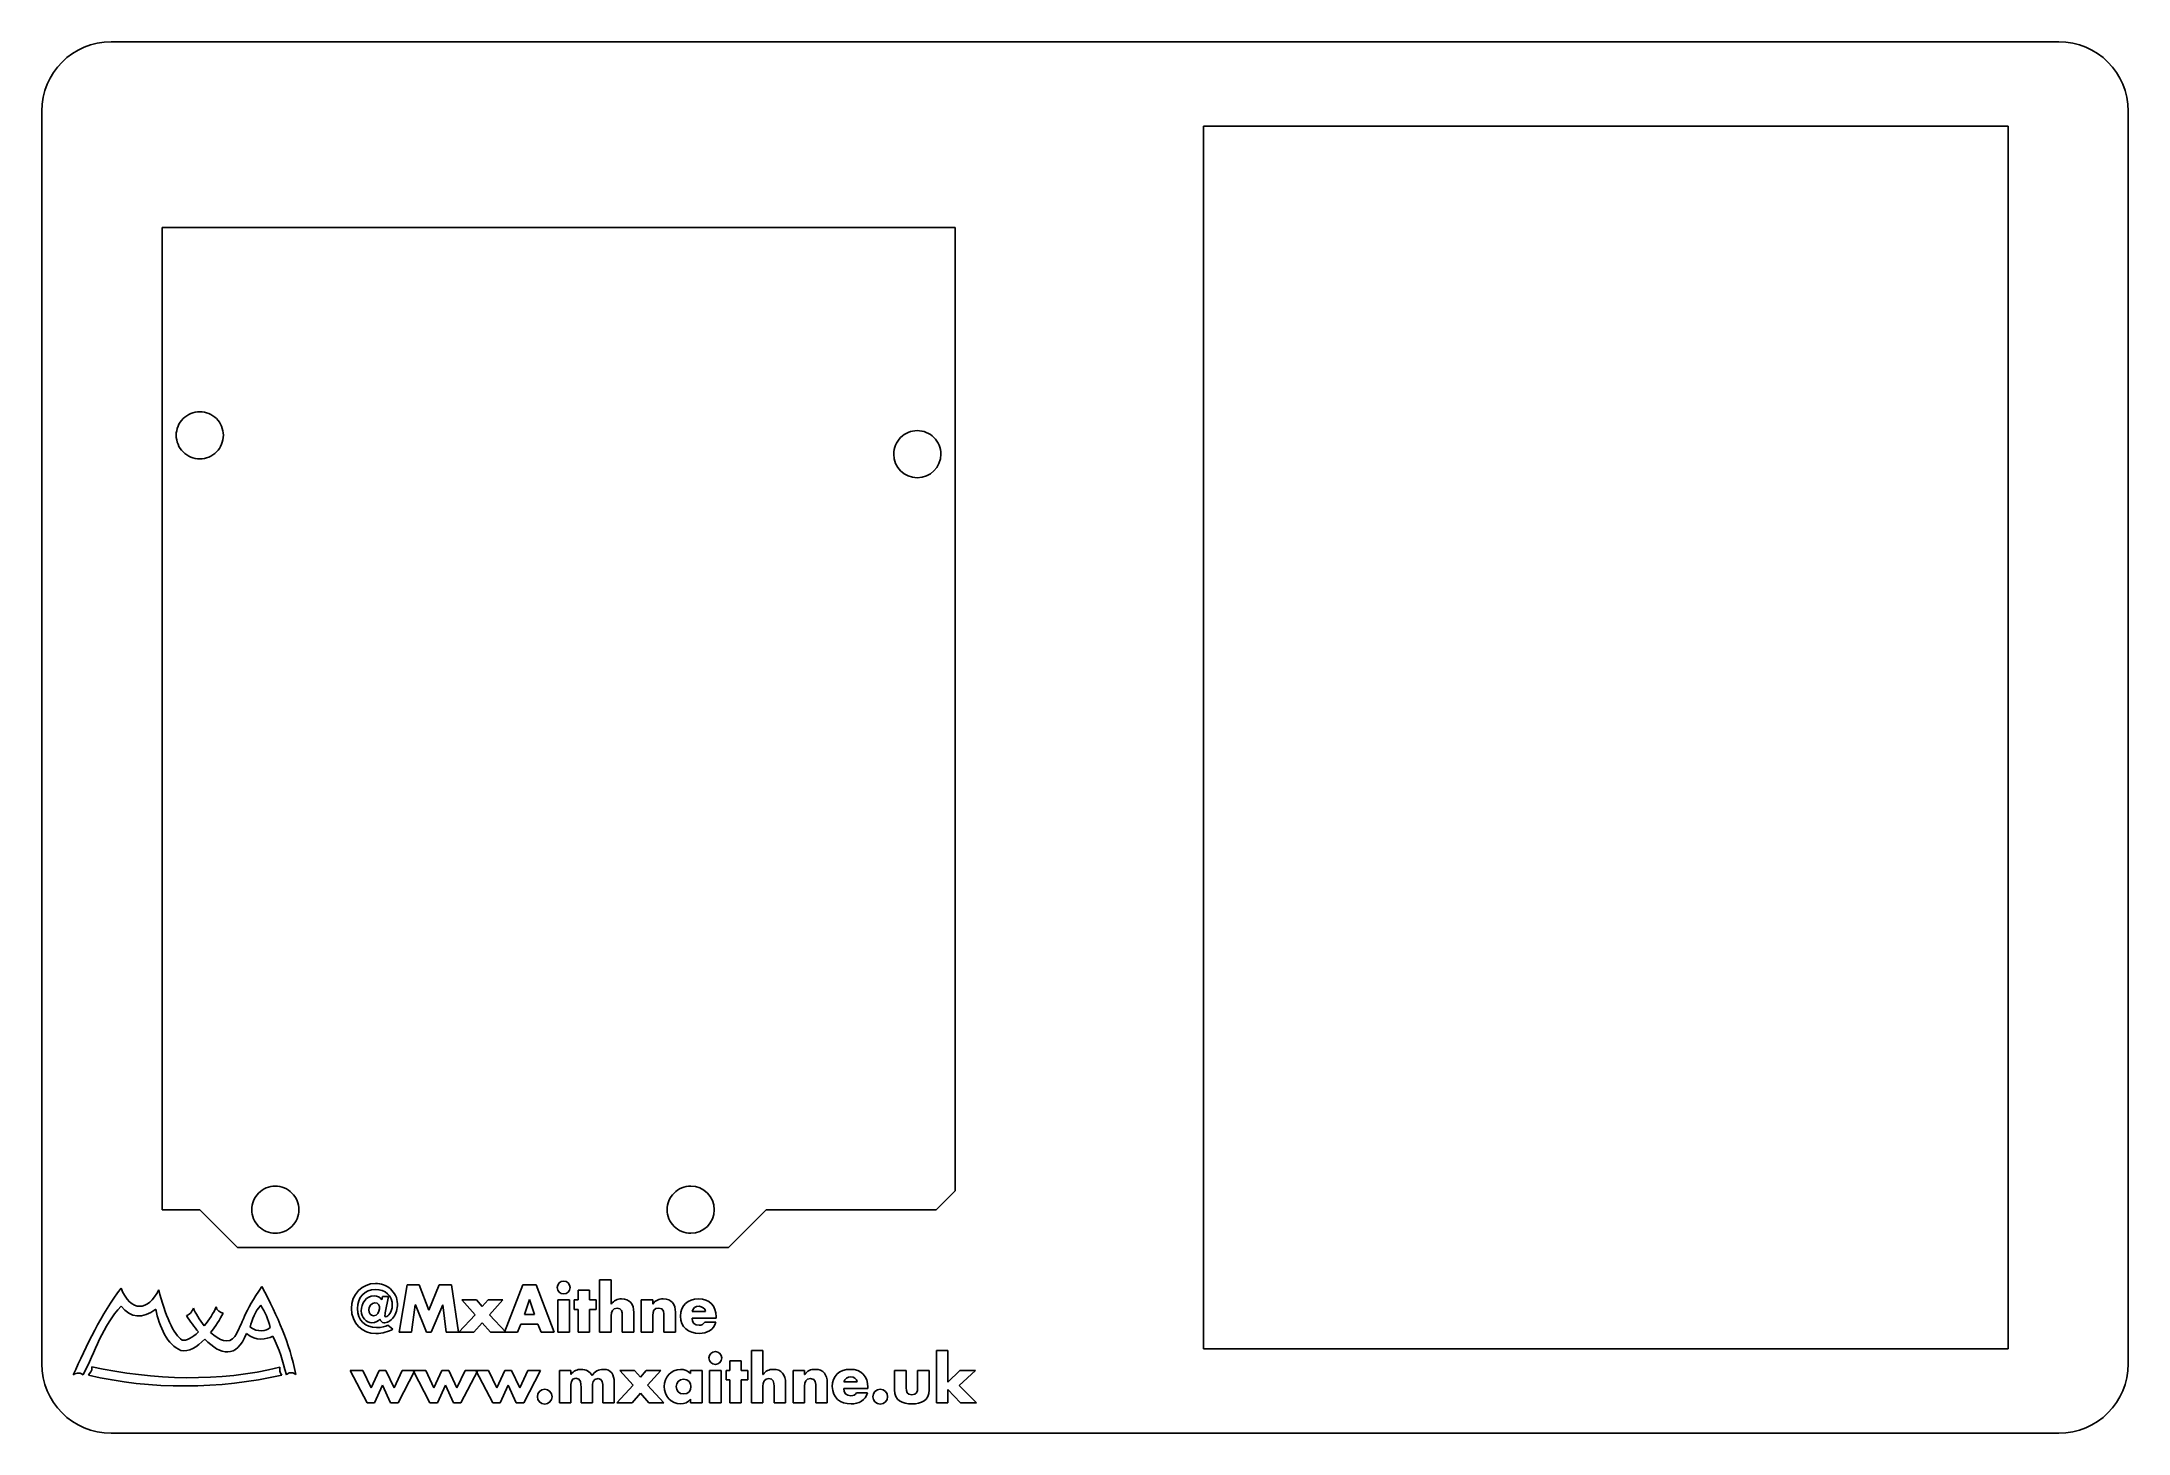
# Model space of a CAD drawing. Extents: x 0 to 140, y 0 to 93.
import ezdxf

# ---------------------------------------------------------------- set-up
doc = ezdxf.new("R2010")
doc.units = 0
doc.layers.add('Layer_1', color=7, linetype='CONTINUOUS')

msp = doc.modelspace()

# ---------------------------------------------------------------- linework, layer by layer
at = {"layer": 'Layer_1', "color": 6}
for p, q in [((4.808397, 93.486823), (135.492385, 93.486823)), ((4.808397, 93.486823), (4.808397, 93.486823)), ((0.141111, 4.80839), (0.141111, 88.819536)), ((140.159669, 88.819536), (140.159669, 4.80839)), ((135.492385, 0.141112), (4.808397, 0.141112))]:
    msp.add_line(p, q, dxfattribs=at)
at = {"layer": 'Layer_1', "color": 3}
for p, q in [((78.103552, 87.813956), (132.103551, 87.813956)), ((78.103552, 5.813948), (78.103552, 87.813956)), ((132.103551, 87.813956), (132.103551, 5.813948)), ((8.212904, 81.024776), (8.212904, 15.13728)), ((61.429736, 81.024776), (8.212904, 81.024776)), ((61.429742, 16.404345), (61.429736, 81.024776)), ((60.162677, 15.13728), (61.429742, 16.404345)), ((8.212904, 15.13728), (10.747034, 15.13728)), ((10.747034, 15.13728), (13.281164, 12.603142)), ((46.224938, 12.603142), (48.75907, 15.13728)), ((48.75907, 15.13728), (60.162677, 15.13728)), ((13.281164, 12.603142), (46.224938, 12.603142)), ((132.103551, 5.813948), (78.103552, 5.813948))]:
    msp.add_line(p, q, dxfattribs=at)
at = {"layer": 'Layer_1', "color": 5}
for p, q in [((10.747019, 65.505619), (10.747019, 65.505619)), ((58.895604, 64.238548), (58.895604, 64.238548)), ((15.815289, 13.555868), (15.815289, 13.555868)), ((43.690797, 13.555868), (43.690797, 13.555868))]:
    msp.add_line(p, q, dxfattribs=at)
at = {"layer": 'Layer_1', "color": 1}
for p, q in [((14.915461, 9.989824), (14.915461, 9.989824)), ((24.660252, 10.103822), (24.118385, 6.911889)), ((25.477285, 10.103822), (24.660252, 10.103822)), ((26.124985, 8.397789), (25.477285, 10.103822)), ((26.810785, 10.103822), (26.124985, 8.397789)), ((27.636285, 10.103822), (26.810785, 10.103822)), ((28.118885, 6.911889), (27.636285, 10.103822)), ((32.425509, 10.103822), (31.197842, 6.911889)), ((33.331442, 10.103822), (32.425509, 10.103822)), ((34.533709, 6.911889), (33.331442, 10.103822)), ((35.161301, 10.349355), (35.161301, 10.349355)), ((37.578997, 10.425555), (37.578997, 6.911889)), ((38.349463, 10.425555), (37.578997, 10.425555)), ((37.578997, 10.425555), (37.578997, 10.425555)), ((38.349463, 8.808422), (38.349463, 10.425555)), ((14.837748, 8.728912), (14.837748, 8.728912)), ((22.089626, 8.410489), (22.089626, 8.410489)), ((23.008259, 9.324889), (22.965926, 9.100522)), ((23.410426, 9.324889), (23.008259, 9.324889)), ((23.198759, 8.224222), (23.410426, 9.324889)), ((23.410426, 9.324889), (23.410426, 9.324889)), ((24.943885, 6.911889), (25.210585, 8.749155)), ((25.210585, 8.749155), (25.219052, 8.749155)), ((25.219052, 8.749155), (25.951419, 6.911889)), ((26.281619, 6.911889), (27.047852, 8.749155)), ((27.047852, 8.749155), (27.056319, 8.749155)), ((27.056319, 8.749155), (27.289152, 6.911889)), ((29.314472, 9.083589), (28.336572, 9.083589)), ((28.336572, 9.083589), (29.217105, 8.088755)), ((29.703938, 8.634855), (29.314472, 9.083589)), ((30.093405, 9.083589), (29.703938, 8.634855)), ((31.088238, 9.083589), (30.093405, 9.083589)), ((30.190772, 8.088755), (31.088238, 9.083589)), ((32.527109, 8.101455), (32.870009, 9.117455)), ((32.870009, 9.117455), (32.878476, 9.117455)), ((32.878476, 9.117455), (33.217142, 8.101455)), ((35.546534, 9.083589), (34.776067, 9.083589)), ((34.776067, 9.083589), (34.776067, 6.911889)), ((35.546534, 6.911889), (35.546534, 9.083589)), ((35.546534, 9.083589), (35.546534, 9.083589)), ((36.129608, 9.083589), (35.879841, 9.083589)), ((35.879841, 9.083589), (35.879841, 8.448589)), ((35.879841, 8.448589), (36.129608, 8.448589)), ((36.900075, 9.735522), (36.129608, 9.735522)), ((36.129608, 9.735522), (36.129608, 9.083589)), ((36.129608, 8.448589), (36.129608, 6.911889)), ((36.900075, 9.083589), (36.900075, 9.735522)), ((37.336108, 9.083589), (36.900075, 9.083589)), ((36.900075, 8.448589), (37.336108, 8.448589)), ((36.900075, 6.911889), (36.900075, 8.448589)), ((36.900075, 8.448589), (36.900075, 8.448589)), ((37.336108, 8.448589), (37.336108, 9.083589)), ((38.35793, 8.808422), (38.349463, 8.808422)), ((41.144124, 9.083589), (40.373657, 9.083589)), ((40.373657, 9.083589), (40.373657, 6.911889)), ((41.144124, 8.804189), (41.144124, 9.083589)), ((41.144124, 9.083589), (41.144124, 9.083589)), ((41.152591, 8.804189), (41.144124, 8.804189)), ((23.706759, 7.115089), (23.359626, 7.394489)), ((29.217105, 8.088755), (28.133372, 6.911889)), ((29.145138, 6.911889), (29.703938, 7.555355)), ((29.217105, 8.088755), (29.217105, 8.088755)), ((29.703938, 7.555355), (30.262738, 6.911889)), ((31.274505, 6.911889), (30.190772, 8.088755)), ((32.078376, 6.911889), (32.298509, 7.466455)), ((32.298509, 7.466455), (33.441509, 7.466455)), ((33.217142, 8.101455), (32.527109, 8.101455)), ((33.217142, 8.101455), (33.217142, 8.101455)), ((33.441509, 7.466455), (33.648942, 6.911889)), ((33.441509, 7.466455), (33.441509, 7.466455)), ((38.349463, 6.911889), (38.349463, 8.025255)), ((39.098763, 8.025255), (39.098763, 6.911889)), ((39.86923, 6.911889), (39.86923, 8.241155)), ((41.144124, 6.911889), (41.144124, 8.037955)), ((41.893424, 7.970222), (41.893424, 6.911889)), ((42.663891, 6.911889), (42.663891, 8.253855)), ((43.777918, 7.868622), (45.399284, 7.868622)), ((44.683851, 8.313122), (43.790618, 8.313122)), ((43.790618, 8.313122), (43.790618, 8.313122)), ((45.369651, 7.584989), (44.628818, 7.584989)), ((45.399284, 7.868622), (45.399284, 7.949055)), ((45.399284, 7.949055), (45.399284, 7.949055)), ((24.118385, 6.911889), (24.943885, 6.911889)), ((24.118385, 6.911889), (24.118385, 6.911889)), ((25.951419, 6.911889), (26.281619, 6.911889)), ((27.289152, 6.911889), (28.118885, 6.911889)), ((28.133372, 6.911889), (29.145138, 6.911889)), ((30.262738, 6.911889), (31.274505, 6.911889)), ((31.197842, 6.911889), (32.078376, 6.911889)), ((33.648942, 6.911889), (34.533709, 6.911889)), ((34.776067, 6.911889), (35.546534, 6.911889)), ((36.129608, 6.911889), (36.900075, 6.911889)), ((37.578997, 6.911889), (38.349463, 6.911889)), ((39.098763, 6.911889), (39.86923, 6.911889)), ((40.373657, 6.911889), (41.144124, 6.911889)), ((41.893424, 6.911889), (42.663891, 6.911889)), ((45.347759, 5.622133), (45.347759, 5.622133)), ((47.765455, 5.698333), (47.765455, 2.184666)), ((48.535922, 5.698333), (47.765455, 5.698333)), ((47.765455, 5.698333), (47.765455, 5.698333)), ((48.535922, 4.0812), (48.535922, 5.698333)), ((60.946534, 5.698333), (60.176067, 5.698333)), ((60.176067, 5.698333), (60.176067, 2.184666)), ((60.946534, 3.5732), (60.946534, 5.698333)), ((60.946534, 5.698333), (60.946534, 5.698333)), ((3.495527, 4.591339), (3.495527, 4.591339)), ((21.695926, 4.356366), (20.840793, 4.356366)), ((20.840793, 4.356366), (21.975326, 2.184666)), ((22.237793, 3.1795), (21.695926, 4.356366)), ((21.695926, 4.356366), (21.695926, 4.356366)), ((22.783893, 4.356366), (22.237793, 3.1795)), ((23.241093, 4.356366), (22.783893, 4.356366)), ((23.787193, 3.1795), (23.241093, 4.356366)), ((24.333293, 4.356366), (23.787193, 3.1795)), ((24.049659, 2.184666), (25.184193, 4.356366)), ((25.184193, 4.356366), (24.333293, 4.356366)), ((25.912723, 4.356366), (25.05759, 4.356366)), ((25.05759, 4.356366), (26.192123, 2.184666)), ((26.45459, 3.1795), (25.912723, 4.356366)), ((25.912723, 4.356366), (25.912723, 4.356366)), ((27.00069, 4.356366), (26.45459, 3.1795)), ((27.45789, 4.356366), (27.00069, 4.356366)), ((28.00399, 3.1795), (27.45789, 4.356366)), ((28.55009, 4.356366), (28.00399, 3.1795)), ((28.266457, 2.184666), (29.40099, 4.356366)), ((29.40099, 4.356366), (28.55009, 4.356366)), ((30.129521, 4.356366), (29.274388, 4.356366)), ((29.274388, 4.356366), (30.408921, 2.184666)), ((30.671388, 3.1795), (30.129521, 4.356366)), ((30.129521, 4.356366), (30.129521, 4.356366)), ((31.217488, 4.356366), (30.671388, 3.1795)), ((31.674688, 4.356366), (31.217488, 4.356366)), ((32.220788, 3.1795), (31.674688, 4.356366)), ((32.766888, 4.356366), (32.220788, 3.1795)), ((32.483254, 2.184666), (33.617788, 4.356366)), ((33.617788, 4.356366), (32.766888, 4.356366)), ((35.645752, 4.356366), (34.875285, 4.356366)), ((34.875285, 4.356366), (34.875285, 2.184666)), ((35.645752, 4.085433), (35.645752, 4.356366)), ((35.645752, 4.356366), (35.645752, 4.356366)), ((39.92261, 4.356366), (38.94471, 4.356366)), ((38.94471, 4.356366), (39.825243, 3.361533)), ((40.312076, 3.907633), (39.92261, 4.356366)), ((40.701543, 4.356366), (40.312076, 3.907633)), ((41.696376, 4.356366), (40.701543, 4.356366)), ((40.79891, 3.361533), (41.696376, 4.356366)), ((44.451813, 4.356366), (43.681347, 4.356366)), ((43.681347, 4.356366), (43.681347, 4.1447)), ((44.451813, 2.184666), (44.451813, 4.356366)), ((44.451813, 4.356366), (44.451813, 4.356366)), ((45.732992, 4.356366), (44.962526, 4.356366)), ((44.962526, 4.356366), (44.962526, 2.184666)), ((45.732992, 2.184666), (45.732992, 4.356366)), ((45.732992, 4.356366), (45.732992, 4.356366)), ((46.316066, 4.356366), (46.0663, 4.356366)), ((46.0663, 4.356366), (46.0663, 3.721366)), ((47.086533, 5.0083), (46.316066, 5.0083)), ((46.316066, 5.0083), (46.316066, 4.356366)), ((47.086533, 4.356366), (47.086533, 5.0083)), ((47.522566, 4.356366), (47.086533, 4.356366)), ((47.522566, 3.721366), (47.522566, 4.356366)), ((51.330582, 4.356366), (50.560116, 4.356366)), ((50.560116, 4.356366), (50.560116, 2.184666)), ((51.330582, 4.076966), (51.330582, 4.356366)), ((51.330582, 4.356366), (51.330582, 4.356366)), ((57.376973, 4.356366), (57.376973, 3.048266)), ((58.14744, 4.356366), (57.376973, 4.356366)), ((57.376973, 4.356366), (57.376973, 4.356366)), ((58.14744, 3.196433), (58.14744, 4.356366)), ((59.688373, 4.356366), (58.917907, 4.356366)), ((58.917907, 4.356366), (58.917907, 3.196433)), ((59.688373, 3.048266), (59.688373, 4.356366)), ((61.746634, 4.356366), (60.946534, 3.5732)), ((61.712767, 3.353066), (62.800734, 4.356366)), ((62.800734, 4.356366), (61.746634, 4.356366)), ((22.474859, 2.184666), (23.012493, 3.374233)), ((23.012493, 3.374233), (23.550126, 2.184666)), ((26.691657, 2.184666), (27.22929, 3.374233)), ((27.22929, 3.374233), (27.766923, 2.184666)), ((30.908454, 2.184666), (31.446088, 3.374233)), ((31.446088, 3.374233), (31.983721, 2.184666)), ((33.89421, 3.0906), (33.89421, 3.0906)), ((35.654219, 4.085433), (35.645752, 4.085433)), ((35.645752, 2.184666), (35.645752, 3.221833)), ((36.331552, 3.221833), (36.331552, 2.184666)), ((37.102019, 2.184666), (37.102019, 3.221833)), ((37.787819, 3.221833), (37.787819, 2.184666)), ((38.558285, 2.184666), (38.558285, 3.568966)), ((39.825243, 3.361533), (38.74151, 2.184666)), ((39.753276, 2.184666), (40.312076, 2.828133)), ((39.825243, 3.361533), (39.825243, 3.361533)), ((40.312076, 2.828133), (40.870876, 2.184666)), ((41.882643, 2.184666), (40.79891, 3.361533)), ((43.211447, 3.759466), (43.211447, 3.759466)), ((46.0663, 3.721366), (46.316066, 3.721366)), ((46.316066, 3.721366), (46.316066, 2.184666)), ((47.086533, 3.721366), (47.522566, 3.721366)), ((47.086533, 2.184666), (47.086533, 3.721366)), ((47.086533, 3.721366), (47.086533, 3.721366)), ((48.544388, 4.0812), (48.535922, 4.0812)), ((48.535922, 2.184666), (48.535922, 3.298033)), ((49.285222, 3.298033), (49.285222, 2.184666)), ((50.055688, 2.184666), (50.055688, 3.513933)), ((51.339049, 4.076966), (51.330582, 4.076966)), ((51.330582, 2.184666), (51.330582, 3.310733)), ((52.079882, 3.243), (52.079882, 2.184666)), ((52.850349, 2.184666), (52.850349, 3.526633)), ((53.964376, 3.1414), (55.585743, 3.1414)), ((54.870309, 3.5859), (53.977076, 3.5859)), ((53.977076, 3.5859), (53.977076, 3.5859)), ((55.556109, 2.857766), (54.815276, 2.857766)), ((55.585743, 3.1414), (55.585743, 3.221833)), ((55.585743, 3.221833), (55.585743, 3.221833)), ((56.408598, 3.0906), (56.408598, 3.0906)), ((60.946534, 2.184666), (60.946534, 3.069433)), ((60.946534, 3.069433), (61.788967, 2.184666)), ((62.868467, 2.184666), (61.712767, 3.353066)), ((21.975326, 2.184666), (22.474859, 2.184666)), ((23.550126, 2.184666), (24.049659, 2.184666)), ((26.192123, 2.184666), (26.691657, 2.184666)), ((27.766923, 2.184666), (28.266457, 2.184666)), ((30.408921, 2.184666), (30.908454, 2.184666)), ((31.983721, 2.184666), (32.483254, 2.184666)), ((34.875285, 2.184666), (35.645752, 2.184666)), ((36.331552, 2.184666), (37.102019, 2.184666)), ((37.787819, 2.184666), (38.558285, 2.184666)), ((38.74151, 2.184666), (39.753276, 2.184666)), ((40.870876, 2.184666), (41.882643, 2.184666)), ((43.67288, 2.425966), (43.681347, 2.425966)), ((43.681347, 2.425966), (43.681347, 2.184666)), ((43.681347, 2.184666), (44.451813, 2.184666)), ((44.962526, 2.184666), (45.732992, 2.184666)), ((46.316066, 2.184666), (47.086533, 2.184666)), ((47.765455, 2.184666), (48.535922, 2.184666)), ((49.285222, 2.184666), (50.055688, 2.184666)), ((50.560116, 2.184666), (51.330582, 2.184666)), ((52.079882, 2.184666), (52.850349, 2.184666)), ((60.176067, 2.184666), (60.946534, 2.184666)), ((61.788967, 2.184666), (62.868467, 2.184666))]:
    msp.add_line(p, q, dxfattribs=at)
at = {"layer": 'Layer_1', "color": 6}
for points in [[(0.141111, 88.819536), (0.141111, 91.405214), (2.22272, 93.486823), (4.808397, 93.486823)], [(135.492385, 93.486823), (138.07806, 93.486823), (140.159669, 91.405214), (140.159669, 88.819536)], [(4.808397, 0.141112), (2.22272, 0.141112), (0.141111, 2.222727), (0.141111, 4.80839)], [(140.159669, 4.80839), (140.159669, 2.222727), (138.07806, 0.141112), (135.492385, 0.141112)]]:
    msp.add_open_spline(points, degree=3, dxfattribs=at)
at = {"layer": 'Layer_1', "color": 5}
for points in [[(9.628786, 68.205273), (9.92536, 68.501847), (10.3276, 68.66846), (10.747019, 68.66846)], [(10.747019, 68.66846), (11.166438, 68.668461), (11.568679, 68.501847), (11.865253, 68.205273)], [(9.165599, 67.08704), (9.165599, 67.506458), (9.332212, 67.908699), (9.628786, 68.205273)], [(11.865253, 68.205273), (12.161826, 67.908699), (12.32844, 67.506458), (12.32844, 67.08704)], [(57.77737, 66.9382), (58.073944, 67.234774), (58.476185, 67.401387), (58.895604, 67.401387)], [(58.895604, 67.401387), (59.315023, 67.401387), (59.717263, 67.234774), (60.013837, 66.9382)], [(9.628786, 65.968806), (9.332212, 66.26538), (9.165599, 66.667621), (9.165599, 67.08704)], [(10.747019, 65.505619), (10.3276, 65.505619), (9.92536, 65.672232), (9.628786, 65.968806)], [(11.865253, 65.968806), (11.568679, 65.672232), (11.166438, 65.505619), (10.747019, 65.505619)], [(12.32844, 67.08704), (12.32844, 66.667621), (12.161826, 66.26538), (11.865253, 65.968806)], [(57.314183, 65.819966), (57.314183, 66.239385), (57.480796, 66.641626), (57.77737, 66.9382)], [(58.895604, 64.238548), (58.02221, 64.238548), (57.314184, 64.946573), (57.314183, 65.819966)], [(60.477025, 65.819966), (60.477023, 64.946573), (59.768997, 64.238548), (58.895604, 64.238548)], [(60.013837, 66.9382), (60.310411, 66.641626), (60.477025, 66.239385), (60.477025, 65.819966)], [(14.233869, 15.137289), (14.233868, 15.556708), (14.400482, 15.958948), (14.697056, 16.255522)], [(14.697056, 16.255522), (14.993629, 16.552096), (15.39587, 16.71871), (15.815289, 16.71871)], [(15.815289, 16.71871), (16.234708, 16.71871), (16.636948, 16.552096), (16.933522, 16.255522)], [(16.933522, 16.255522), (17.230096, 15.958948), (17.396709, 15.556708), (17.396709, 15.137289)], [(42.109376, 15.137289), (42.109376, 15.556708), (42.275989, 15.958948), (42.572563, 16.255522)], [(42.572563, 16.255522), (42.869137, 16.552096), (43.271378, 16.71871), (43.690797, 16.71871)], [(43.690797, 16.71871), (44.56419, 16.718709), (45.272215, 16.010682), (45.272215, 15.137289)], [(14.697056, 14.019055), (14.400482, 14.315629), (14.233868, 14.71787), (14.233869, 15.137289)], [(15.815289, 13.555868), (15.39587, 13.555868), (14.993629, 13.722481), (14.697056, 14.019055)], [(16.933522, 14.019055), (16.636948, 13.722481), (16.234708, 13.555868), (15.815289, 13.555868)], [(17.396709, 15.137289), (17.396709, 14.71787), (17.230096, 14.315629), (16.933522, 14.019055)], [(42.572563, 14.019055), (42.275989, 14.315629), (42.109376, 14.71787), (42.109376, 15.137289)], [(43.690797, 13.555868), (43.271378, 13.555868), (42.869137, 13.722481), (42.572563, 14.019055)], [(45.272215, 15.137289), (45.272215, 14.263895), (44.56419, 13.555869), (43.690797, 13.555868)]]:
    msp.add_open_spline(points, degree=3, dxfattribs=at)
at = {"layer": 'Layer_1', "color": 1}
for points in [[(5.461814, 9.877995), (4.130907, 8.159641), (3.148028, 6.001567), (2.250814, 4.050837)], [(7.993392, 9.760389), (7.303935, 8.318431), (6.117506, 8.219588), (5.461814, 9.877995)], [(14.915461, 9.989824), (13.706227, 8.261257), (13.631497, 7.527461), (13.1105, 6.637729)], [(17.195969, 4.086969), (16.74933, 6.272078), (16.006207, 7.875367), (14.915461, 9.989824)], [(22.542593, 10.188489), (21.640893, 10.188489), (20.925459, 9.464589), (20.925459, 8.507855)], [(23.537426, 9.820189), (23.258026, 10.074189), (22.915126, 10.188489), (22.542593, 10.188489)], [(24.011559, 8.829589), (24.011559, 9.231755), (23.825293, 9.566189), (23.537426, 9.820189)], [(35.161301, 10.349355), (34.924234, 10.349355), (34.729501, 10.154622), (34.729501, 9.917555)], [(34.729501, 9.917555), (34.729501, 9.680489), (34.924234, 9.485755), (35.161301, 9.485755)], [(35.593101, 9.917555), (35.593101, 10.154622), (35.398367, 10.349355), (35.161301, 10.349355)], [(35.161301, 9.485755), (35.398367, 9.485755), (35.593101, 9.680489), (35.593101, 9.917555)], [(2.917647, 4.050837), (3.702015, 5.578273), (4.230809, 7.380631), (5.465746, 8.657131)], [(5.465746, 8.657131), (6.139524, 7.865507), (6.882536, 7.801079), (7.801786, 8.46667)], [(7.801786, 8.46667), (8.015138, 7.300645), (8.589212, 6.04444), (9.479869, 5.695956)], [(9.567229, 6.394616), (9.004583, 6.718958), (8.391484, 8.120694), (7.993392, 9.760389)], [(10.323111, 8.541004), (10.269936, 8.318414), (9.97336, 8.021838), (9.855358, 8.030852)], [(11.047275, 7.353011), (10.72059, 7.751944), (10.453924, 8.196065), (10.323111, 8.541004)], [(11.855148, 8.618772), (11.680221, 8.210951), (11.382106, 7.750208), (11.047275, 7.353011)], [(12.314399, 8.197996), (12.148463, 8.219565), (11.85184, 8.417289), (11.855148, 8.618772)], [(14.127971, 7.25497), (14.259536, 7.782976), (14.450142, 8.303322), (14.837748, 8.728912)], [(14.837748, 8.728912), (15.112181, 8.288314), (15.356344, 7.762835), (15.472917, 7.243307)], [(20.925459, 8.507855), (20.925459, 7.538422), (21.657826, 6.827222), (22.567993, 6.827222)], [(21.323393, 8.507855), (21.323393, 9.248689), (21.818693, 9.790555), (22.529893, 9.790555)], [(22.601859, 7.225155), (21.877959, 7.225155), (21.323393, 7.724689), (21.323393, 8.507855)], [(22.445226, 9.362989), (21.920293, 9.362989), (21.581626, 8.863455), (21.581626, 8.342755)], [(22.089626, 8.410489), (22.089626, 8.643322), (22.263193, 8.897322), (22.504493, 8.897322)], [(22.411359, 8.021022), (22.203926, 8.021022), (22.089626, 8.203055), (22.089626, 8.410489)], [(22.809293, 8.486689), (22.783893, 8.275022), (22.673826, 8.021022), (22.411359, 8.021022)], [(22.965926, 9.100522), (22.838926, 9.282555), (22.661126, 9.362989), (22.445226, 9.362989)], [(22.504493, 8.897322), (22.711926, 8.897322), (22.838926, 8.727989), (22.809293, 8.486689)], [(22.529893, 9.790555), (23.177593, 9.790555), (23.702526, 9.396855), (23.664426, 8.681422)], [(23.664426, 8.681422), (23.643259, 8.313122), (23.401959, 7.961755), (23.249559, 7.944822)], [(23.749093, 7.927889), (23.918426, 8.152255), (24.011559, 8.478222), (24.011559, 8.829589)], [(38.349463, 8.025255), (38.349463, 8.279255), (38.44683, 8.541722), (38.75163, 8.541722)], [(39.052197, 9.155555), (38.75163, 9.155555), (38.53573, 9.045489), (38.35793, 8.808422)], [(38.75163, 8.541722), (39.060663, 8.541722), (39.098763, 8.279255), (39.098763, 8.025255)], [(39.86923, 8.241155), (39.86923, 8.791489), (39.60253, 9.155555), (39.052197, 9.155555)], [(41.144124, 8.037955), (41.144124, 8.308889), (41.233024, 8.541722), (41.546291, 8.541722)], [(41.846857, 9.155555), (41.546291, 9.155555), (41.330391, 9.066655), (41.152591, 8.804189)], [(41.546291, 8.541722), (41.927291, 8.541722), (41.893424, 8.177655), (41.893424, 7.970222)], [(42.663891, 8.253855), (42.663891, 8.787255), (42.431057, 9.155555), (41.846857, 9.155555)], [(44.209718, 9.155555), (43.502751, 9.155555), (43.007451, 8.719522), (43.007451, 7.995622)], [(43.790618, 8.313122), (43.837184, 8.537489), (44.023451, 8.656022), (44.247818, 8.656022)], [(45.399284, 7.949055), (45.399284, 8.689889), (44.963251, 9.155555), (44.209718, 9.155555)], [(44.247818, 8.656022), (44.455251, 8.656022), (44.645751, 8.520555), (44.683851, 8.313122)], [(9.855358, 8.030852), (10.116131, 7.632463), (10.384307, 7.261356), (10.654129, 6.934197)], [(11.471103, 6.898119), (11.802014, 7.312621), (12.095312, 7.776731), (12.314399, 8.197996)], [(15.472917, 7.243307), (15.217397, 6.981522), (14.637063, 6.892744), (14.127971, 7.25497)], [(21.581626, 8.342755), (21.581626, 7.906722), (21.920293, 7.555355), (22.292826, 7.555355)], [(22.292826, 7.555355), (22.546826, 7.555355), (22.724626, 7.673889), (22.834693, 7.800889)], [(22.567993, 6.827222), (23.020959, 6.827222), (23.410426, 6.962689), (23.706759, 7.115089)], [(23.359626, 7.394489), (23.224159, 7.309822), (22.953226, 7.225155), (22.601859, 7.225155)], [(22.834693, 7.800889), (22.868559, 7.665422), (22.978626, 7.559589), (23.097159, 7.555355)], [(23.097159, 7.555355), (23.300359, 7.546889), (23.545893, 7.656955), (23.749093, 7.927889)], [(23.249559, 7.944822), (23.126793, 7.932122), (23.177593, 8.118389), (23.198759, 8.224222)], [(43.007451, 7.995622), (43.007451, 7.246322), (43.545084, 6.839922), (44.264751, 6.839922)], [(44.260518, 7.386022), (43.943018, 7.386022), (43.777918, 7.555355), (43.777918, 7.868622)], [(44.628818, 7.584989), (44.544151, 7.441055), (44.425618, 7.386022), (44.260518, 7.386022)], [(44.264751, 6.839922), (44.514518, 6.839922), (44.760051, 6.899189), (44.959018, 7.021955)], [(44.959018, 7.021955), (45.157984, 7.144722), (45.310384, 7.330989), (45.369651, 7.584989)], [(9.479869, 5.695956), (9.989609, 5.569674), (10.561819, 5.921241), (11.082153, 6.455326)], [(10.654129, 6.934197), (10.25444, 6.55575), (9.849474, 6.317694), (9.567229, 6.394616)], [(11.082153, 6.455326), (12.151355, 5.36573), (13.199897, 5.12155), (13.874884, 6.829071)], [(13.1105, 6.637729), (12.684771, 6.09402), (12.04141, 6.367673), (11.471103, 6.898119)], [(13.874884, 6.829071), (14.527047, 6.288186), (15.195335, 6.448647), (15.64464, 6.643125)], [(15.64464, 6.643125), (16.111942, 5.743747), (16.300909, 5.055808), (16.556548, 4.056286)], [(45.347759, 5.622133), (45.110692, 5.622133), (44.915959, 5.4274), (44.915959, 5.190333)], [(45.779559, 5.190333), (45.779559, 5.4274), (45.584826, 5.622133), (45.347759, 5.622133)], [(2.250814, 4.050837), (2.378759, 4.143865), (2.660573, 4.289216), (2.917647, 4.050837)], [(3.277861, 4.037207), (3.364009, 4.178378), (3.553545, 4.281974), (3.495527, 4.591339)], [(3.495527, 4.591339), (7.609933, 3.715638), (12.132981, 3.546519), (16.114709, 4.581374)], [(16.114709, 4.581374), (16.105362, 4.376587), (16.100115, 4.227293), (16.243473, 4.047957)], [(16.556548, 4.056286), (16.728128, 4.211398), (16.865291, 4.276571), (17.195969, 4.086969)], [(36.340019, 4.428333), (36.060619, 4.428333), (35.836252, 4.326733), (35.654219, 4.085433)], [(37.080852, 4.013466), (36.924219, 4.301333), (36.653285, 4.428333), (36.340019, 4.428333)], [(37.817452, 4.428333), (37.521119, 4.428333), (37.229019, 4.2844), (37.080852, 4.013466)], [(38.558285, 3.568966), (38.558285, 4.0685), (38.367785, 4.428333), (37.817452, 4.428333)], [(43.008247, 4.428333), (42.36478, 4.428333), (41.92028, 3.894933), (41.92028, 3.272633)], [(43.681347, 4.1447), (43.52048, 4.3352), (43.258013, 4.428333), (43.008247, 4.428333)], [(44.915959, 5.190333), (44.915959, 4.953266), (45.110692, 4.758533), (45.347759, 4.758533)], [(45.347759, 4.758533), (45.584826, 4.758533), (45.779559, 4.953266), (45.779559, 5.190333)], [(49.238655, 4.428333), (48.938088, 4.428333), (48.722188, 4.318266), (48.544388, 4.0812)], [(50.055688, 3.513933), (50.055688, 4.064266), (49.788988, 4.428333), (49.238655, 4.428333)], [(52.033316, 4.428333), (51.732749, 4.428333), (51.516849, 4.339433), (51.339049, 4.076966)], [(52.850349, 3.526633), (52.850349, 4.060033), (52.617516, 4.428333), (52.033316, 4.428333)], [(54.396176, 4.428333), (53.689209, 4.428333), (53.193909, 3.9923), (53.193909, 3.2684)], [(55.585743, 3.221833), (55.585743, 3.962666), (55.149709, 4.428333), (54.396176, 4.428333)], [(16.243473, 4.047957), (12.134446, 3.0868), (7.434052, 3.053884), (3.277861, 4.037207)], [(33.89421, 3.0906), (33.619044, 3.0906), (33.39891, 2.870466), (33.39891, 2.5953)], [(34.38951, 2.5953), (34.38951, 2.870466), (34.169377, 3.0906), (33.89421, 3.0906)], [(35.645752, 3.221833), (35.645752, 3.463133), (35.645752, 3.831433), (35.988652, 3.831433)], [(35.988652, 3.831433), (36.331552, 3.831433), (36.331552, 3.463133), (36.331552, 3.221833)], [(37.102019, 3.221833), (37.102019, 3.480066), (37.114719, 3.8145), (37.470319, 3.8145)], [(37.470319, 3.8145), (37.796285, 3.8145), (37.787819, 3.4462), (37.787819, 3.221833)], [(41.92028, 3.272633), (41.92028, 2.650333), (42.373247, 2.1127), (43.016713, 2.1127)], [(42.716147, 3.2684), (42.716147, 3.5351), (42.89818, 3.759466), (43.211447, 3.759466)], [(43.211447, 2.781566), (42.89818, 2.781566), (42.716147, 2.993233), (42.716147, 3.2684)], [(43.211447, 3.759466), (43.524713, 3.759466), (43.706747, 3.5351), (43.706747, 3.2684)], [(43.706747, 3.2684), (43.706747, 2.993233), (43.524713, 2.781566), (43.211447, 2.781566)], [(48.535922, 3.298033), (48.535922, 3.552033), (48.633288, 3.8145), (48.938088, 3.8145)], [(48.938088, 3.8145), (49.247122, 3.8145), (49.285222, 3.552033), (49.285222, 3.298033)], [(51.330582, 3.310733), (51.330582, 3.581666), (51.419482, 3.8145), (51.732749, 3.8145)], [(51.732749, 3.8145), (52.113749, 3.8145), (52.079882, 3.450433), (52.079882, 3.243)], [(53.193909, 3.2684), (53.193909, 2.5191), (53.731543, 2.1127), (54.451209, 2.1127)], [(54.446976, 2.6588), (54.129476, 2.6588), (53.964376, 2.828133), (53.964376, 3.1414)], [(53.977076, 3.5859), (54.023643, 3.810266), (54.209909, 3.9288), (54.434276, 3.9288)], [(54.434276, 3.9288), (54.641709, 3.9288), (54.832209, 3.793333), (54.870309, 3.5859)], [(54.815276, 2.857766), (54.730609, 2.713833), (54.612076, 2.6588), (54.446976, 2.6588)], [(55.145476, 2.294733), (55.344443, 2.4175), (55.496843, 2.603766), (55.556109, 2.857766)], [(56.408598, 3.0906), (56.133432, 3.0906), (55.913298, 2.870466), (55.913298, 2.5953)], [(56.903898, 2.5953), (56.903898, 2.870466), (56.683765, 3.0906), (56.408598, 3.0906)], [(57.376973, 3.048266), (57.376973, 2.332833), (57.88074, 2.1127), (58.532673, 2.1127)], [(58.532673, 2.726533), (58.215173, 2.726533), (58.14744, 2.921266), (58.14744, 3.196433)], [(58.917907, 3.196433), (58.917907, 2.921266), (58.850173, 2.726533), (58.532673, 2.726533)], [(58.532673, 2.1127), (59.184607, 2.1127), (59.688373, 2.332833), (59.688373, 3.048266)], [(33.39891, 2.5953), (33.39891, 2.324366), (33.619044, 2.1), (33.89421, 2.1)], [(33.89421, 2.1), (34.169377, 2.1), (34.38951, 2.324366), (34.38951, 2.5953)], [(43.016713, 2.1127), (43.270713, 2.1127), (43.537413, 2.210066), (43.67288, 2.425966)], [(54.451209, 2.1127), (54.700976, 2.1127), (54.946509, 2.171966), (55.145476, 2.294733)], [(55.913298, 2.5953), (55.913298, 2.324366), (56.133432, 2.1), (56.408598, 2.1)], [(56.408598, 2.1), (56.683765, 2.1), (56.903898, 2.324366), (56.903898, 2.5953)]]:
    msp.add_open_spline(points, degree=3, dxfattribs=at)

doc.saveas('drawing.dxf')
